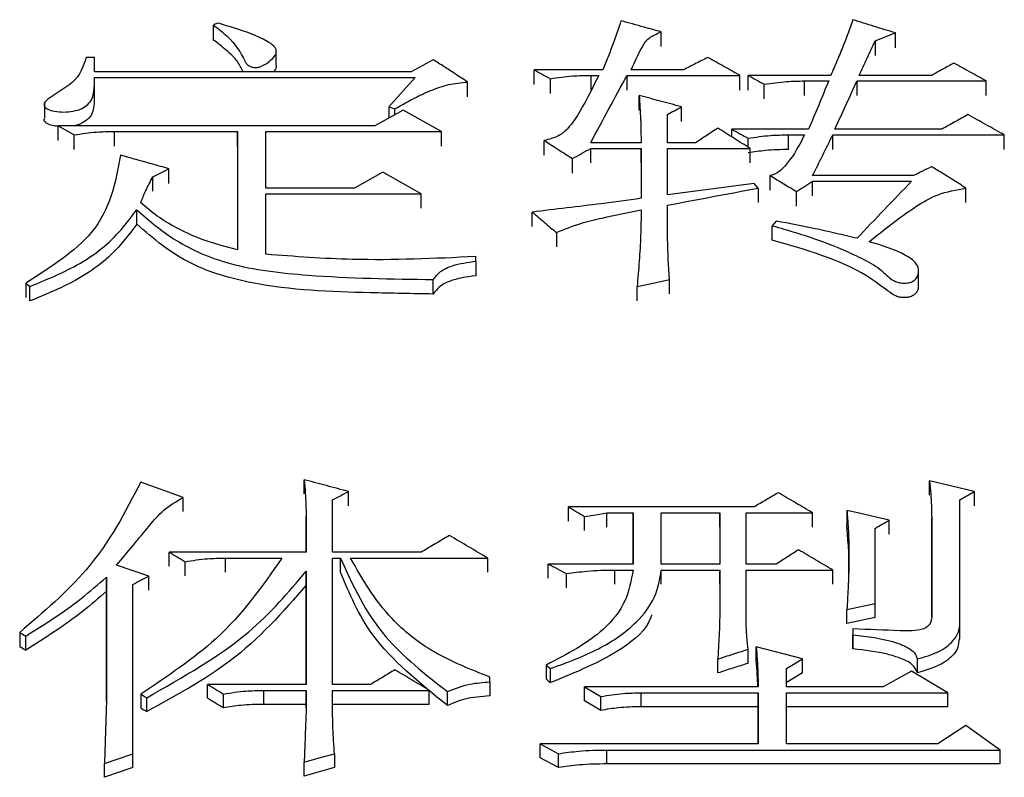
# Model space of a CAD drawing. Header units: millimetres. Extents: x 2251 to 4395, y 932 to 2449.
# Drawn here: x 2741.04 to 2746.32, y 2270.58 to 2274.65 of the extents above; entities that cross this region are included whole.
import ezdxf

# ---------------------------------------------------------------- set-up
doc = ezdxf.new("R2010")
doc.units = ezdxf.units.MM

msp = doc.modelspace()

# ---------------------------------------------------------------- linework, layer by layer
at = {"color": 7, "linetype": 'Continuous', "lineweight": 25}
for p, q in [((2744.4777, 2274.5031), (2744.4777, 2274.5819)), ((2745.7324, 2274.4971), (2745.7324, 2274.576)), ((2745.6242, 2274.5342), (2745.6242, 2274.4554)), ((2742.4133, 2274.4008), (2742.4133, 2274.4799)), ((2741.4379, 2274.4446), (2741.3946, 2274.4446)), ((2741.4379, 2274.3668), (2741.4379, 2274.4446)), ((2743.2552, 2274.4326), (2743.1362, 2274.3668)), ((2743.1362, 2274.3668), (2741.4379, 2274.3668)), ((2744.1639, 2274.3787), (2743.7961, 2274.3787)), ((2743.7961, 2274.3001), (2743.7961, 2274.3787)), ((2744.0989, 2274.3487), (2744.1422, 2274.3487)), ((2744.0989, 2274.3487), (2744.0989, 2274.2702)), ((2744.2937, 2274.3487), (2744.8994, 2274.3487)), ((2744.5966, 2274.3787), (2744.3153, 2274.3787)), ((2744.8994, 2274.2702), (2744.8994, 2274.3487)), ((2745.3862, 2274.3487), (2744.9427, 2274.3487)), ((2745.9271, 2274.3487), (2745.5377, 2274.3487)), ((2741.4379, 2274.3368), (2743.1579, 2274.3368)), ((2741.4391, 2274.2317), (2741.4391, 2274.3107)), ((2743.1579, 2274.3368), (2743.0172, 2274.1804)), ((2743.4391, 2274.2342), (2743.4391, 2274.3127)), ((2743.8826, 2274.2522), (2743.8826, 2274.3307)), ((2745.0292, 2274.2222), (2745.0292, 2274.3007)), ((2745.2456, 2274.3187), (2745.3754, 2274.3187)), ((2745.2456, 2274.2402), (2745.2456, 2274.3187)), ((2745.5268, 2274.3187), (2746.2192, 2274.3187)), ((2746.2192, 2274.2402), (2746.2192, 2274.3187)), ((2741.1702, 2274.1992), (2741.1702, 2274.1204)), ((2744.3586, 2274.1622), (2744.3586, 2274.2406)), ((2743.093, 2274.1623), (2742.9415, 2274.0778)), ((2743.0172, 2274.1804), (2743.0497, 2274.1684)), ((2743.0172, 2274.1804), (2743.0172, 2274.1201)), ((2743.0497, 2274.1382), (2743.0497, 2274.1684)), ((2743.2985, 2274.0476), (2743.093, 2274.1623)), ((2744.51, 2273.9871), (2744.51, 2274.1382)), ((2744.5857, 2274.102), (2744.5857, 2274.1804)), ((2741.2432, 2274.0779), (2741.3297, 2274.0295)), ((2742.9415, 2274.0778), (2741.2432, 2274.0779)), ((2741.2432, 2273.9996), (2741.2432, 2274.0779)), ((2741.5461, 2274.0476), (2742.2059, 2274.0476)), ((2741.5461, 2273.969), (2741.5461, 2274.0476)), ((2742.2059, 2274.0476), (2742.2059, 2273.4134)), ((2742.2059, 2273.9694), (2742.2059, 2274.0476)), ((2742.3574, 2274.0476), (2743.2985, 2274.0476)), ((2742.3574, 2273.744), (2742.3574, 2274.0476)), ((2743.2985, 2273.9694), (2743.2985, 2274.0476)), ((2745.2672, 2274.0597), (2744.8562, 2274.0597)), ((2744.8562, 2274.0181), (2744.8562, 2274.0597)), ((2745.9812, 2274.0597), (2745.4079, 2274.0597)), ((2741.3297, 2273.9513), (2741.3297, 2274.0295)), ((2743.8501, 2273.9211), (2743.8501, 2273.9992)), ((2744.3694, 2273.9871), (2744.099, 2273.9871)), ((2744.6615, 2273.9871), (2744.51, 2273.9871)), ((2744.9427, 2273.9636), (2744.9427, 2274.0113)), ((2745.159, 2274.0294), (2745.2456, 2274.0294)), ((2745.159, 2273.9512), (2745.159, 2274.0294)), ((2745.397, 2274.0294), (2746.3165, 2274.0294)), ((2745.397, 2273.9512), (2745.397, 2274.0294)), ((2746.3165, 2273.9512), (2746.3165, 2274.0294)), ((2744.099, 2273.9568), (2744.3694, 2273.9568)), ((2744.099, 2273.8787), (2744.099, 2273.9568)), ((2744.3694, 2273.9568), (2744.3694, 2273.6891)), ((2744.3694, 2273.8787), (2744.3694, 2273.9568)), ((2744.51, 2273.9568), (2744.9535, 2273.9568)), ((2744.51, 2273.7074), (2744.51, 2273.9568)), ((2744.9535, 2273.8787), (2744.9535, 2273.9568)), ((2744.0016, 2273.8241), (2744.0016, 2273.9022)), ((2741.8381, 2273.7695), (2741.8381, 2273.8475)), ((2742.9848, 2273.8293), (2742.8333, 2273.744)), ((2743.1903, 2273.7135), (2742.9848, 2273.8293)), ((2741.7516, 2273.727), (2741.7516, 2273.8049)), ((2744.9968, 2273.744), (2744.9752, 2273.7684)), ((2745.0616, 2273.7327), (2745.0616, 2273.811)), ((2745.8297, 2273.811), (2745.2889, 2273.811)), ((2745.2889, 2273.7805), (2745.8189, 2273.7805)), ((2742.8333, 2273.744), (2742.3574, 2273.744)), ((2744.9968, 2273.744), (2744.9968, 2273.6661)), ((2745.2023, 2273.6478), (2745.2023, 2273.7257)), ((2746.111, 2273.6661), (2746.111, 2273.7439)), ((2742.3574, 2273.7135), (2743.1903, 2273.7135)), ((2742.3574, 2273.3888), (2742.3574, 2273.7135)), ((2743.1903, 2273.6357), (2743.1903, 2273.7135)), ((2741.6651, 2273.5499), (2741.6651, 2273.628)), ((2743.7853, 2273.538), (2743.7853, 2273.6157)), ((2745.0942, 2273.5668), (2745.0725, 2273.5423)), ((2743.9149, 2273.5056), (2743.9149, 2273.4281)), ((2743.4824, 2273.3518), (2743.4824, 2273.3764)), ((2743.4824, 2273.3518), (2743.4824, 2273.2741)), ((2745.8566, 2273.2177), (2745.8566, 2273.2955)), ((2743.2552, 2273.1759), (2743.2552, 2273.2532)), ((2744.5208, 2273.1759), (2744.5208, 2273.2531)), ((2741.0701, 2273.2347), (2741.0701, 2273.1571)), ((2741.0701, 2273.2347), (2741.0918, 2273.2161)), ((2741.0918, 2273.1389), (2741.0918, 2273.2161)), ((2744.3478, 2273.1388), (2744.3478, 2273.2161)), ((2741.9138, 2272.0844), (2741.6868, 2272.1669)), ((2742.5629, 2272.1035), (2742.5629, 2272.1796)), ((2746.1543, 2272.1161), (2745.9163, 2272.1732)), ((2745.9163, 2272.0971), (2745.9163, 2272.1732)), ((2741.9138, 2272.0084), (2741.9138, 2272.0844)), ((2742.8009, 2272.0401), (2742.8009, 2272.1161)), ((2746.0785, 2272.0716), (2746.1543, 2272.1161)), ((2746.1543, 2272.1161), (2746.1543, 2272.0401)), ((2742.7144, 2271.7911), (2742.7144, 2272.0717)), ((2746.0786, 2271.4314), (2746.0785, 2272.0716)), ((2742.5737, 2271.9826), (2742.5737, 2271.7911)), ((2742.5737, 2271.9067), (2742.5737, 2271.9826)), ((2744.0665, 2271.9067), (2744.0665, 2271.9826)), ((2744.1855, 2272.0017), (2744.3261, 2272.0017)), ((2744.1855, 2271.9258), (2744.1855, 2272.0017)), ((2744.3261, 2272.0017), (2744.3261, 2271.7271)), ((2744.3261, 2271.9258), (2744.3261, 2272.0017)), ((2744.4776, 2272.0017), (2744.7913, 2272.0017)), ((2744.4776, 2271.7271), (2744.4776, 2272.0017)), ((2744.7913, 2272.0017), (2744.7913, 2271.7271)), ((2744.7913, 2271.9258), (2744.7913, 2272.0017)), ((2744.9319, 2272.0017), (2745.2889, 2272.0017)), ((2744.9319, 2271.7271), (2744.9319, 2272.0017)), ((2745.2889, 2271.9258), (2745.2889, 2272.0017)), ((2745.4728, 2272.0144), (2745.4728, 2271.9384)), ((2745.9271, 2271.9762), (2745.9271, 2271.4443)), ((2745.9271, 2271.9003), (2745.9271, 2271.9762)), ((2744.3261, 2271.7271), (2744.3261, 2271.9257)), ((2745.4785, 2271.8341), (2745.4728, 2271.9384)), ((2745.6999, 2271.8876), (2745.6999, 2271.9635)), ((2742.5737, 2271.7911), (2742.5737, 2271.9066)), ((2745.9271, 2271.4443), (2745.9271, 2271.9003)), ((2742.5737, 2271.7911), (2741.8382, 2271.7911)), ((2743.1903, 2271.7911), (2742.7144, 2271.7911)), ((2741.73, 2271.663), (2741.5569, 2271.7207)), ((2741.9247, 2271.6643), (2741.9247, 2271.7399)), ((2742.141, 2271.7592), (2742.4438, 2271.7591)), ((2742.141, 2271.6835), (2742.141, 2271.7592)), ((2742.7144, 2271.7591), (2742.7577, 2271.7591)), ((2742.7144, 2271.0818), (2742.7144, 2271.7591)), ((2742.7577, 2271.6835), (2742.7577, 2271.7591)), ((2742.8117, 2271.7591), (2743.5473, 2271.7591)), ((2743.5473, 2271.6835), (2743.5473, 2271.7591)), ((2744.3261, 2271.7271), (2743.8718, 2271.7271)), ((2743.8718, 2271.6515), (2743.8718, 2271.7271)), ((2744.7913, 2271.7271), (2744.4776, 2271.7271)), ((2745.0942, 2271.7271), (2744.9319, 2271.7271)), ((2741.5028, 2271.6566), (2741.5028, 2270.9908)), ((2741.5028, 2271.5811), (2741.5028, 2271.6566)), ((2741.73, 2271.5875), (2741.73, 2271.663)), ((2742.5737, 2271.6132), (2742.5737, 2271.6888)), ((2742.5737, 2271.6887), (2742.5737, 2271.0819)), ((2743.9692, 2271.6003), (2743.9692, 2271.6758)), ((2744.2288, 2271.6951), (2744.3261, 2271.6951)), ((2744.2288, 2271.6195), (2744.2288, 2271.6951)), ((2744.4776, 2271.6951), (2744.7913, 2271.6951)), ((2744.4776, 2271.6195), (2744.4776, 2271.6951)), ((2744.7913, 2271.6951), (2744.7913, 2271.483)), ((2744.7913, 2271.6195), (2744.7913, 2271.6951)), ((2744.9319, 2271.6951), (2745.3971, 2271.6951)), ((2744.9319, 2271.483), (2744.9319, 2271.6951)), ((2745.3971, 2271.6195), (2745.3971, 2271.6951)), ((2741.6435, 2270.7099), (2741.6435, 2271.6181)), ((2742.5737, 2271.0819), (2742.5737, 2271.6131)), ((2741.5028, 2270.9907), (2741.5028, 2271.5811)), ((2745.4728, 2271.483), (2745.6242, 2271.5152)), ((2745.6242, 2271.4398), (2745.6242, 2271.5152)), ((2745.4728, 2271.4077), (2745.4728, 2271.483)), ((2745.6242, 2271.4398), (2745.4728, 2271.4077)), ((2746.078, 2271.325), (2746.078, 2271.4002)), ((2741.0376, 2271.3605), (2741.0701, 2271.3411)), ((2741.0376, 2271.3605), (2741.0376, 2271.2854)), ((2741.0701, 2271.266), (2741.0701, 2271.3411)), ((2745.5052, 2271.3798), (2745.5052, 2271.3475)), ((2745.5052, 2271.3798), (2745.5052, 2271.3046)), ((2745.5052, 2271.2724), (2745.5052, 2271.3475)), ((2741.0377, 2271.2853), (2741.0701, 2271.266)), ((2744.9427, 2271.1949), (2744.9427, 2271.2699)), ((2745.2348, 2271.2181), (2744.986, 2271.2829)), ((2744.986, 2271.2078), (2744.986, 2271.2829)), ((2743.861, 2271.1857), (2743.8826, 2271.1663)), ((2743.861, 2271.1857), (2743.861, 2271.1108)), ((2744.7805, 2271.1431), (2744.7805, 2271.2181)), ((2745.1483, 2271.1662), (2745.2348, 2271.2181)), ((2745.2348, 2271.1431), (2745.2348, 2271.2181)), ((2745.8514, 2271.1431), (2745.8514, 2271.2181)), ((2745.1483, 2271.0688), (2745.1483, 2271.1662)), ((2745.2348, 2271.1431), (2745.1483, 2271.0913)), ((2745.8189, 2271.1533), (2745.6675, 2271.0688)), ((2746.0137, 2271.0363), (2745.8189, 2271.1533)), ((2742.5737, 2271.0819), (2742.0437, 2271.0819)), ((2742.0437, 2271.0071), (2742.0437, 2271.0819)), ((2742.9199, 2271.0818), (2742.7144, 2271.0818)), ((2743.5581, 2271.0948), (2743.5581, 2271.1208)), ((2743.5581, 2271.0948), (2743.5581, 2271.02)), ((2741.6866, 2271.0299), (2741.6866, 2270.9552)), ((2742.1302, 2270.9551), (2742.1302, 2271.0298)), ((2742.3466, 2271.0493), (2742.5737, 2271.0493)), ((2742.3466, 2270.9746), (2742.3466, 2271.0493)), ((2742.5737, 2271.0493), (2742.5737, 2270.9582)), ((2742.5737, 2270.9746), (2742.5737, 2271.0493)), ((2742.7144, 2271.0493), (2743.2336, 2271.0493)), ((2742.7144, 2270.9777), (2742.7144, 2271.0493)), ((2743.2336, 2270.9746), (2743.2336, 2271.0493)), ((2743.3309, 2270.9681), (2743.3309, 2271.0428)), ((2744.0665, 2271.0688), (2744.1531, 2271.0168)), ((2744.9968, 2271.0688), (2744.0665, 2271.0688)), ((2744.3694, 2271.0363), (2744.9968, 2271.0363)), ((2744.3694, 2270.9616), (2744.3694, 2271.0363)), ((2744.9968, 2271.0363), (2744.9968, 2270.7622)), ((2744.9968, 2270.9616), (2744.9968, 2271.0363)), ((2745.6675, 2271.0688), (2745.1483, 2271.0688)), ((2745.1483, 2271.0363), (2746.0137, 2271.0363)), ((2745.1483, 2270.7622), (2745.1483, 2271.0363)), ((2746.0137, 2270.9616), (2746.0137, 2271.0363)), ((2741.7191, 2270.9357), (2741.7191, 2271.0104)), ((2742.5737, 2270.9746), (2742.3466, 2270.9746)), ((2742.5737, 2270.9582), (2742.5737, 2270.9746)), ((2743.2336, 2270.9746), (2742.7144, 2270.9746)), ((2744.1531, 2270.9421), (2744.0665, 2270.9941)), ((2744.1531, 2270.9421), (2744.1531, 2271.0168)), ((2744.9968, 2270.9616), (2744.3694, 2270.9616)), ((2744.9968, 2270.7622), (2744.9968, 2270.9616)), ((2746.0137, 2270.9616), (2745.1483, 2270.9616)), ((2746.111, 2270.8603), (2745.9596, 2270.7622)), ((2746.2949, 2270.7295), (2746.111, 2270.8603)), ((2743.8286, 2270.7622), (2743.9259, 2270.7099)), ((2744.9968, 2270.7622), (2743.8286, 2270.7622)), ((2745.9596, 2270.7622), (2745.1483, 2270.7622)), ((2741.492, 2270.6574), (2741.6435, 2270.7099)), ((2741.6435, 2270.6356), (2741.6435, 2270.7099)), ((2742.7252, 2270.7099), (2742.7252, 2270.6356)), ((2743.9259, 2270.6355), (2743.9259, 2270.7099)), ((2744.1855, 2270.6552), (2744.1855, 2270.7295)), ((2744.1855, 2270.7295), (2746.2949, 2270.7295)), ((2746.2949, 2270.6551), (2746.2949, 2270.7295)), ((2741.492, 2270.5832), (2741.492, 2270.6574)), ((2742.5629, 2270.5897), (2742.5629, 2270.664)), ((2743.9259, 2270.6355), (2743.8286, 2270.6879)), ((2746.2949, 2270.6551), (2744.1855, 2270.6552)), ((2741.6435, 2270.6356), (2741.492, 2270.5832))]:
    msp.add_line(p, q, dxfattribs=at)
at = {"color": 7, "linetype": 'Continuous', "lineweight": 25, "flags": 128}
for points in [[(2742.0978, 2274.6296), (2742.0913, 2274.626), (2742.0848, 2274.6225), (2742.0762, 2274.6177)], [(2742.0762, 2274.5384), (2742.0762, 2274.5662), (2742.0762, 2274.592), (2742.0762, 2274.6177)], [(2744.2937, 2274.2702), (2744.2937, 2274.2897), (2744.2937, 2274.3097), (2744.2937, 2274.3487)], [(2744.9427, 2274.2702), (2744.9427, 2274.2897), (2744.9427, 2274.3096), (2744.9427, 2274.3487)], [(2745.5268, 2274.2402), (2745.5268, 2274.2597), (2745.5268, 2274.2796), (2745.5268, 2274.3187)], [(2744.9752, 2273.7684), (2744.7426, 2273.7379), (2744.51, 2273.7074)], [(2745.2889, 2273.7026), (2745.2889, 2273.722), (2745.2889, 2273.7418), (2745.2889, 2273.7805)], [(2745.0725, 2273.4646), (2745.0725, 2273.4838), (2745.0725, 2273.5033), (2745.0725, 2273.5228), (2745.0725, 2273.5423)], [(2744.3478, 2273.2161), (2744.4343, 2273.2346), (2744.5208, 2273.2531)], [(2744.9752, 2272.0335), (2744.4776, 2272.0335), (2743.98, 2272.0335)], [(2743.98, 2271.9576), (2743.98, 2271.9765), (2743.98, 2271.9955), (2743.98, 2272.0335)], [(2744.0665, 2271.9826), (2744.126, 2271.9921), (2744.1855, 2272.0017)], [(2745.6999, 2271.9635), (2745.6054, 2271.9847), (2745.5391, 2271.9995), (2745.4728, 2272.0144)], [(2741.8382, 2271.7155), (2741.8382, 2271.7344), (2741.8382, 2271.7533), (2741.8382, 2271.7911)], [(2743.8826, 2271.0914), (2743.8826, 2271.1191), (2743.8826, 2271.1427), (2743.8826, 2271.1663)], [(2743.861, 2271.1108), (2743.8718, 2271.1011), (2743.8826, 2271.0914)], [(2741.6867, 2271.0299), (2741.6949, 2271.0249), (2741.707, 2271.0176), (2741.7191, 2271.0104)], [(2744.0665, 2270.9941), (2744.0665, 2271.0128), (2744.0665, 2271.0314), (2744.0665, 2271.0688)], [(2741.6867, 2270.9552), (2741.6949, 2270.9502), (2741.7031, 2270.9453), (2741.7191, 2270.9357)], [(2743.8286, 2270.6879), (2743.8286, 2270.7065), (2743.8286, 2270.7251), (2743.8286, 2270.7622)], [(2742.5629, 2270.664), (2742.6441, 2270.6869), (2742.7252, 2270.7099)], [(2742.7252, 2270.6356), (2742.6441, 2270.6126), (2742.5629, 2270.5897)]]:
    msp.add_lwpolyline(points, dxfattribs=at)
at = {"color": 7, "linetype": 'Continuous', "lineweight": 25}
for points, knots in [([(2742.0762, 2274.6177), (2742.1021, 2274.5985), (2742.1791, 2274.5414), (2742.2259, 2274.4663), (2742.2541, 2274.4088), (2742.2696, 2274.3978), (2742.2857, 2274.3917), (2742.3003, 2274.3896), (2742.3157, 2274.391), (2742.3441, 2274.4011), (2742.3755, 2274.4223), (2742.4047, 2274.4486), (2742.4144, 2274.4721), (2742.4124, 2274.4908), (2742.3966, 2274.5113), (2742.3273, 2274.5558), (2742.2194, 2274.5929), (2742.1264, 2274.621), (2742.0978, 2274.6296)], [0, 0, 0, 0, 0.115812, 0.344661, 0.368828, 0.393191, 0.409898, 0.422378, 0.434924, 0.453159, 0.514674, 0.56658, 0.599651, 0.625811, 0.651928, 0.703899, 0.908913, 1, 1, 1, 1]), ([(2744.2612, 2274.6415), (2744.2478, 2274.6006), (2744.2266, 2274.5363), (2744.1924, 2274.4489), (2744.1734, 2274.4021), (2744.1639, 2274.3787)], [0, 0, 0, 0, 0.465077, 0.732515, 1, 1, 1, 1]), ([(2744.4776, 2274.5819), (2744.4469, 2274.5904), (2744.3955, 2274.6045), (2744.3234, 2274.6244), (2744.2819, 2274.6358), (2744.2612, 2274.6415)], [0, 0, 0, 0, 0.425233, 0.712616, 1, 1, 1, 1]), ([(2745.5052, 2274.6474), (2745.4889, 2274.6023), (2745.4627, 2274.5299), (2745.4213, 2274.4304), (2745.3979, 2274.376), (2745.3862, 2274.3487)], [0, 0, 0, 0, 0.452168, 0.726066, 1, 1, 1, 1]), ([(2745.7324, 2274.576), (2745.6945, 2274.5879), (2745.6188, 2274.6117), (2745.5431, 2274.6355), (2745.5052, 2274.6474)], [0, 0, 0, 0, 0.499999, 1, 1, 1, 1]), ([(2744.3153, 2274.3787), (2744.3341, 2274.4198), (2744.3602, 2274.4771), (2744.4052, 2274.5522), (2744.4533, 2274.5719), (2744.4776, 2274.5819)], [0, 0, 0, 0, 0.554938, 0.774738, 1, 1, 1, 1]), ([(2745.6242, 2274.5342), (2745.6422, 2274.5412), (2745.6783, 2274.5551), (2745.7143, 2274.569), (2745.7324, 2274.576)], [0, 0, 0, 0, 0.499998, 1, 1, 1, 1]), ([(2742.2352, 2274.3668), (2742.2264, 2274.3859), (2742.2072, 2274.4274), (2742.1475, 2274.4837), (2742.1001, 2274.52), (2742.0762, 2274.5384)], [0, 0, 0, 0, 0.29834, 0.645894, 1, 1, 1, 1]), ([(2745.5377, 2274.3487), (2745.5521, 2274.3797), (2745.5809, 2274.4416), (2745.6098, 2274.5034), (2745.6242, 2274.5342)], [0, 0, 0, 0, 0.499999, 1, 1, 1, 1]), ([(2741.3946, 2274.4446), (2741.3782, 2274.3968), (2741.3484, 2274.3102), (2741.2238, 2274.2499), (2741.1724, 2274.2074), (2741.1654, 2274.1884), (2741.1751, 2274.1749), (2741.1934, 2274.1642), (2741.2265, 2274.1543), (2741.2743, 2274.1505), (2741.3251, 2274.1557), (2741.3719, 2274.1687), (2741.4219, 2274.2032), (2741.4394, 2274.264), (2741.4384, 2274.3125), (2741.4379, 2274.3368)], [0, 0, 0, 0, 0.230315, 0.416653, 0.453363, 0.487574, 0.504133, 0.522235, 0.561764, 0.612067, 0.663426, 0.714082, 0.762172, 0.881162, 1, 1, 1, 1]), ([(2743.4391, 2274.3127), (2743.4161, 2274.3278), (2743.3739, 2274.3553), (2743.3126, 2274.3953), (2743.2743, 2274.4202), (2743.2552, 2274.4326)], [0, 0, 0, 0, 0.375947, 0.687973, 1, 1, 1, 1]), ([(2744.7264, 2274.4446), (2744.7047, 2274.4336), (2744.6615, 2274.4117), (2744.6182, 2274.3897), (2744.5966, 2274.3787)], [0, 0, 0, 0, 0.4999982, 1, 1, 1, 1]), ([(2744.8994, 2274.3487), (2744.8706, 2274.3647), (2744.8129, 2274.3967), (2744.7552, 2274.4286), (2744.7264, 2274.4446)], [0, 0, 0, 0, 0.5, 1, 1, 1, 1]), ([(2746.0461, 2274.4146), (2746.0262, 2274.4037), (2745.9866, 2274.3817), (2745.9469, 2274.3597), (2745.9271, 2274.3487)], [0, 0, 0, 0, 0.4999981, 1, 1, 1, 1]), ([(2746.2192, 2274.3187), (2746.1903, 2274.3347), (2746.1326, 2274.3667), (2746.0749, 2274.3987), (2746.0461, 2274.4146)], [0, 0, 0, 0, 0.5, 1, 1, 1, 1]), ([(2742.4124, 2274.4003), (2742.4124, 2274.3955), (2742.4124, 2274.3837), (2742.4036, 2274.3731), (2742.3983, 2274.3668)], [0, 0, 0, 0, 0.4024665, 1, 1, 1, 1]), ([(2743.7961, 2274.3787), (2743.8105, 2274.3707), (2743.8393, 2274.3548), (2743.8682, 2274.3388), (2743.8826, 2274.3307)], [0, 0, 0, 0, 0.5, 1, 1, 1, 1]), ([(2744.1422, 2274.3487), (2744.1103, 2274.285), (2744.0616, 2274.188), (2743.9935, 2274.0774), (2743.9277, 2274.0191), (2743.8763, 2274.0059), (2743.8502, 2273.9992)], [0, 0, 0, 0, 0.493627, 0.751972, 0.874128, 1, 1, 1, 1]), ([(2743.8826, 2274.3307), (2743.9224, 2274.3367), (2743.9935, 2274.3474), (2744.0667, 2274.3483), (2744.0989, 2274.3487)], [0, 0, 0, 0, 0.558835, 1, 1, 1, 1]), ([(2744.099, 2273.9871), (2744.1314, 2274.0476), (2744.1963, 2274.1686), (2744.2612, 2274.2887), (2744.2937, 2274.3487)], [0, 0, 0, 0, 0.5, 1, 1, 1, 1]), ([(2744.9427, 2274.3487), (2744.9571, 2274.3407), (2744.986, 2274.3247), (2745.0148, 2274.3087), (2745.0292, 2274.3007)], [0, 0, 0, 0, 0.5, 1, 1, 1, 1]), ([(2743.0497, 2274.1684), (2743.0872, 2274.1904), (2743.1493, 2274.2268), (2743.246, 2274.2702), (2743.3356, 2274.3031), (2743.4044, 2274.3095), (2743.4391, 2274.3127)], [0, 0, 0, 0, 0.334836, 0.553745, 0.775373, 1, 1, 1, 1]), ([(2745.0292, 2274.3007), (2745.069, 2274.3067), (2745.1401, 2274.3174), (2745.2133, 2274.3183), (2745.2456, 2274.3187)], [0, 0, 0, 0, 0.558835, 1, 1, 1, 1]), ([(2745.3754, 2274.3187), (2745.3574, 2274.2757), (2745.3213, 2274.1895), (2745.2853, 2274.103), (2745.2672, 2274.0597)], [0, 0, 0, 0, 0.4999999, 1, 1, 1, 1]), ([(2745.4079, 2274.0597), (2745.4277, 2274.103), (2745.4674, 2274.1895), (2745.507, 2274.2757), (2745.5268, 2274.3187)], [0, 0, 0, 0, 0.5000001, 1, 1, 1, 1]), ([(2741.437, 2274.2312), (2741.4372, 2274.2158), (2741.4375, 2274.1761), (2741.4219, 2274.1239), (2741.3718, 2274.0904), (2741.34, 2274.0797), (2741.3216, 2274.078), (2741.32, 2274.0779)], [0, 0, 0, 0, 0.25392, 0.65271, 0.81396, 0.983894, 1, 1, 1, 1]), ([(2744.3586, 2274.2406), (2744.3602, 2274.2192), (2744.3633, 2274.1762), (2744.3678, 2274.0918), (2744.3687, 2274.0286), (2744.3694, 2273.9871)], [0, 0, 0, 0, 0.254777, 0.50956, 1, 1, 1, 1]), ([(2744.5857, 2274.1804), (2744.5479, 2274.1904), (2744.4722, 2274.2105), (2744.3964, 2274.2306), (2744.3586, 2274.2406)], [0, 0, 0, 0, 0.499999, 1, 1, 1, 1]), ([(2744.51, 2274.1382), (2744.5226, 2274.1452), (2744.5479, 2274.1593), (2744.5731, 2274.1734), (2744.5857, 2274.1804)], [0, 0, 0, 0, 0.5000006, 1, 1, 1, 1]), ([(2746.1218, 2274.1382), (2746.0984, 2274.1251), (2746.0515, 2274.0989), (2746.0046, 2274.0728), (2745.9812, 2274.0597)], [0, 0, 0, 0, 0.499999, 1, 1, 1, 1]), ([(2746.3165, 2274.0294), (2746.2841, 2274.0476), (2746.2192, 2274.0839), (2746.1543, 2274.1201), (2746.1218, 2274.1382)], [0, 0, 0, 0, 0.5, 1, 1, 1, 1]), ([(2741.2432, 2274.0759), (2741.2366, 2274.0763), (2741.2169, 2274.0774), (2741.1932, 2274.0856), (2741.1754, 2274.0961), (2741.1669, 2274.1063), (2741.1701, 2274.1132), (2741.1716, 2274.1167)], [0, 0, 0, 0, 0.176499, 0.533205, 0.696493, 0.845795, 1, 1, 1, 1]), ([(2741.3297, 2274.0295), (2741.3695, 2274.0355), (2741.4406, 2274.0463), (2741.5138, 2274.0472), (2741.5461, 2274.0476)], [0, 0, 0, 0, 0.558835, 1, 1, 1, 1]), ([(2744.7805, 2274.0657), (2744.7606, 2274.0526), (2744.721, 2274.0264), (2744.6813, 2274.0002), (2744.6615, 2273.9871)], [0, 0, 0, 0, 0.499998, 1, 1, 1, 1]), ([(2744.9535, 2273.9568), (2744.9247, 2273.9749), (2744.867, 2274.0113), (2744.8093, 2274.0476), (2744.7805, 2274.0657)], [0, 0, 0, 0, 0.5, 1, 1, 1, 1]), ([(2744.8562, 2274.0597), (2744.8706, 2274.0516), (2744.8994, 2274.0355), (2744.9283, 2274.0193), (2744.9427, 2274.0113)], [0, 0, 0, 0, 0.5, 1, 1, 1, 1]), ([(2743.8501, 2273.9992), (2743.8754, 2273.983), (2743.9259, 2273.9507), (2743.9764, 2273.9184), (2744.0016, 2273.9022)], [0, 0, 0, 0, 0.5, 1, 1, 1, 1]), ([(2744.9427, 2274.0113), (2744.9825, 2274.0173), (2745.0536, 2274.0281), (2745.1268, 2274.029), (2745.159, 2274.0294)], [0, 0, 0, 0, 0.558835, 1, 1, 1, 1]), ([(2745.2456, 2274.0294), (2745.2228, 2273.985), (2745.1898, 2273.9209), (2745.1341, 2273.8539), (2745.0986, 2273.8226), (2745.0741, 2273.8149), (2745.0617, 2273.811)], [0, 0, 0, 0, 0.5541785, 0.8003972, 0.8992106, 1, 1, 1, 1]), ([(2745.2889, 2273.811), (2745.3069, 2273.8475), (2745.343, 2273.9204), (2745.379, 2273.9931), (2745.397, 2274.0294)], [0, 0, 0, 0, 0.5, 1, 1, 1, 1]), ([(2744.0016, 2273.9022), (2744.0178, 2273.9113), (2744.0503, 2273.9295), (2744.0827, 2273.9477), (2744.099, 2273.9568)], [0, 0, 0, 0, 0.500002, 1, 1, 1, 1]), ([(2745.159, 2273.9508), (2745.118, 2273.9501), (2745.0447, 2273.9488), (2744.9738, 2273.9376), (2744.9427, 2273.9327)], [0, 0, 0, 0, 0.561085, 1, 1, 1, 1]), ([(2741.5785, 2273.9204), (2741.5514, 2273.7746), (2741.5024, 2273.5103), (2741.2039, 2273.32), (2741.0701, 2273.2347)], [0, 0, 0, 0, 0.551895, 1, 1, 1, 1]), ([(2741.8381, 2273.8475), (2741.8075, 2273.8561), (2741.7489, 2273.8726), (2741.6623, 2273.8969), (2741.6064, 2273.9126), (2741.5785, 2273.9204)], [0, 0, 0, 0, 0.354383, 0.677192, 1, 1, 1, 1]), ([(2741.7516, 2273.8049), (2741.766, 2273.812), (2741.7949, 2273.8262), (2741.8237, 2273.8404), (2741.8381, 2273.8475)], [0, 0, 0, 0, 0.499998, 1, 1, 1, 1]), ([(2745.9271, 2273.8596), (2745.9109, 2273.8515), (2745.8784, 2273.8353), (2745.846, 2273.8191), (2745.8297, 2273.811)], [0, 0, 0, 0, 0.5, 1, 1, 1, 1]), ([(2746.111, 2273.7439), (2746.0873, 2273.7588), (2746.0449, 2273.7856), (2745.9836, 2273.8242), (2745.9459, 2273.8478), (2745.9271, 2273.8596)], [0, 0, 0, 0, 0.386049, 0.693024, 1, 1, 1, 1]), ([(2741.6867, 2273.6647), (2741.6948, 2273.6857), (2741.7079, 2273.7199), (2741.7313, 2273.7663), (2741.7448, 2273.7921), (2741.7516, 2273.8049)], [0, 0, 0, 0, 0.443144, 0.721519, 1, 1, 1, 1]), ([(2745.0617, 2273.811), (2745.0737, 2273.8037), (2745.0978, 2273.7891), (2745.1447, 2273.7606), (2745.1796, 2273.7395), (2745.2023, 2273.7257)], [0, 0, 0, 0, 0.257094, 0.5141879, 1, 1, 1, 1]), ([(2745.2023, 2273.7257), (2745.2168, 2273.7348), (2745.2456, 2273.7531), (2745.2744, 2273.7714), (2745.2889, 2273.7805)], [0, 0, 0, 0, 0.500001, 1, 1, 1, 1]), ([(2745.8189, 2273.7805), (2745.7702, 2273.7297), (2745.6729, 2273.6281), (2745.5755, 2273.5259), (2745.5269, 2273.4748)], [0, 0, 0, 0, 0.5, 1, 1, 1, 1]), ([(2744.51, 2273.6524), (2744.5912, 2273.6677), (2744.7534, 2273.6982), (2744.9157, 2273.7287), (2744.9968, 2273.744)], [0, 0, 0, 0, 0.5, 1, 1, 1, 1]), ([(2745.5918, 2273.4564), (2745.6718, 2273.5206), (2745.7838, 2273.6104), (2745.9561, 2273.7157), (2746.059, 2273.7344), (2746.111, 2273.7439)], [0, 0, 0, 0, 0.5534418, 0.7739919, 1, 1, 1, 1]), ([(2742.2059, 2273.4134), (2742.1344, 2273.432), (2742.0173, 2273.4624), (2741.8774, 2273.5289), (2741.7722, 2273.5921), (2741.7151, 2273.6406), (2741.6867, 2273.6647)], [0, 0, 0, 0, 0.34637, 0.567178, 0.784978, 1, 1, 1, 1]), ([(2744.3694, 2273.6891), (2744.2983, 2273.6793), (2744.1658, 2273.6612), (2743.9709, 2273.6372), (2743.8471, 2273.6229), (2743.7853, 2273.6157)], [0, 0, 0, 0, 0.366425, 0.683185, 1, 1, 1, 1]), ([(2741.0918, 2273.2161), (2741.1781, 2273.2517), (2741.3192, 2273.31), (2741.4807, 2273.4165), (2741.5849, 2273.5192), (2741.6385, 2273.5919), (2741.6651, 2273.628)], [0, 0, 0, 0, 0.347372, 0.56793, 0.785018, 1, 1, 1, 1]), ([(2741.6651, 2273.628), (2741.7312, 2273.5702), (2741.864, 2273.454), (2742.1792, 2273.3171), (2742.6632, 2273.2627), (2743.0314, 2273.2568), (2743.2552, 2273.2532)], [0, 0, 0, 0, 0.1896226, 0.3813011, 0.6238123, 1, 1, 1, 1]), ([(2743.7853, 2273.6157), (2743.8069, 2273.5974), (2743.8501, 2273.5607), (2743.8933, 2273.524), (2743.9149, 2273.5056)], [0, 0, 0, 0, 0.5, 1, 1, 1, 1]), ([(2743.9149, 2273.5056), (2743.9577, 2273.5233), (2744.0348, 2273.5552), (2744.1914, 2273.5903), (2744.2998, 2273.6132), (2744.3694, 2273.628)], [0, 0, 0, 0, 0.308167, 0.555958, 1, 1, 1, 1]), ([(2744.3694, 2273.628), (2744.3689, 2273.5818), (2744.368, 2273.4904), (2744.3596, 2273.3531), (2744.3517, 2273.2617), (2744.3478, 2273.2161)], [0, 0, 0, 0, 0.337206, 0.668546, 1, 1, 1, 1]), ([(2744.5208, 2273.2531), (2744.5169, 2273.3261), (2744.5128, 2273.401), (2744.5113, 2273.4775), (2744.5112, 2273.4831), (2744.5111, 2273.4888), (2744.511, 2273.4944), (2744.5109, 2273.5001), (2744.5108, 2273.5057), (2744.5107, 2273.5114), (2744.5107, 2273.517), (2744.5106, 2273.5246), (2744.5105, 2273.5321), (2744.5104, 2273.5396), (2744.5104, 2273.5453), (2744.5104, 2273.5509), (2744.5103, 2273.5566), (2744.5103, 2273.5622), (2744.5102, 2273.5679), (2744.5102, 2273.5735), (2744.5102, 2273.581), (2744.5102, 2273.5885), (2744.5101, 2273.5961), (2744.5101, 2273.6017), (2744.5101, 2273.6073), (2744.5101, 2273.613), (2744.5101, 2273.6186), (2744.5101, 2273.6242), (2744.5101, 2273.6299), (2744.51, 2273.6355), (2744.51, 2273.643), (2744.51, 2273.6487), (2744.51, 2273.6524)], [0, 0, 0, 0, 0.54643, 0.560604, 0.574777, 0.588951, 0.603124, 0.617298, 0.631471, 0.645645, 0.659818, 0.673992, 0.702339, 0.716512, 0.730686, 0.744859, 0.759033, 0.773206, 0.78738, 0.801553, 0.815726, 0.844073, 0.858247, 0.87242, 0.886594, 0.900767, 0.914941, 0.929114, 0.943288, 0.957461, 0.971635, 1, 1, 1, 1]), ([(2745.5269, 2273.4748), (2745.4896, 2273.4835), (2745.4151, 2273.501), (2745.2717, 2273.5332), (2745.1639, 2273.5536), (2745.0942, 2273.5668)], [0, 0, 0, 0, 0.260983, 0.521979, 1, 1, 1, 1]), ([(2741.6651, 2273.5499), (2741.6229, 2273.4941), (2741.5531, 2273.4016), (2741.4106, 2273.2876), (2741.2592, 2273.2069), (2741.1478, 2273.1614), (2741.0918, 2273.1386)], [0, 0, 0, 0, 0.332711, 0.551426, 0.774321, 1, 1, 1, 1]), ([(2743.2552, 2273.1755), (2743.143, 2273.1776), (2742.8182, 2273.1837), (2742.367, 2273.1996), (2741.9154, 2273.3336), (2741.7541, 2273.473), (2741.6651, 2273.5499)], [0, 0, 0, 0, 0.188584, 0.546058, 0.749485, 1, 1, 1, 1]), ([(2745.0725, 2273.5423), (2745.1564, 2273.5181), (2745.3144, 2273.4726), (2745.4951, 2273.395), (2745.6135, 2273.337), (2745.6681, 2273.2944), (2745.698, 2273.2646), (2745.7269, 2273.2446), (2745.7565, 2273.2351), (2745.7836, 2273.2333), (2745.8097, 2273.2371), (2745.8309, 2273.2461), (2745.8471, 2273.2612), (2745.8577, 2273.2853), (2745.8574, 2273.3177), (2745.8349, 2273.3545), (2745.7508, 2273.4083), (2745.6609, 2273.4355), (2745.5918, 2273.4564)], [0, 0, 0, 0, 0.197358, 0.371625, 0.468384, 0.517135, 0.556849, 0.588366, 0.607485, 0.626642, 0.645535, 0.663735, 0.679959, 0.706516, 0.74747, 0.788159, 0.837188, 1, 1, 1, 1]), ([(2745.8549, 2273.2174), (2745.8546, 2273.2097), (2745.854, 2273.1961), (2745.8427, 2273.1787), (2745.827, 2273.1664), (2745.8065, 2273.159), (2745.7828, 2273.1559), (2745.7574, 2273.1574), (2745.7286, 2273.1661), (2745.6705, 2273.2072), (2745.4987, 2273.3425), (2745.2559, 2273.4119), (2745.0725, 2273.4643)], [0, 0, 0, 0, 0.036286, 0.063911, 0.086825, 0.10978, 0.132692, 0.158074, 0.184397, 0.225607, 0.415046, 1, 1, 1, 1]), ([(2743.4824, 2273.3764), (2743.2619, 2273.3662), (2742.8859, 2273.3487), (2742.512, 2273.3771), (2742.3574, 2273.3888)], [0, 0, 0, 0, 0.586461, 1, 1, 1, 1]), ([(2743.2552, 2273.2532), (2743.2664, 2273.2682), (2743.2891, 2273.2988), (2743.3701, 2273.3361), (2743.4395, 2273.3458), (2743.4824, 2273.3518)], [0, 0, 0, 0, 0.268929, 0.548046, 1, 1, 1, 1]), ([(2743.4824, 2273.2741), (2743.4334, 2273.267), (2743.3602, 2273.2565), (2743.2839, 2273.2159), (2743.2645, 2273.1887), (2743.2552, 2273.1755)], [0, 0, 0, 0, 0.513331, 0.76592, 1, 1, 1, 1]), ([(2741.6868, 2272.1669), (2741.6033, 2272.0055), (2741.453, 2271.7151), (2741.1654, 2271.4696), (2741.0376, 2271.3605)], [0, 0, 0, 0, 0.555605, 1, 1, 1, 1]), ([(2742.5629, 2272.1796), (2742.565, 2272.1558), (2742.5689, 2272.1112), (2742.5721, 2272.0456), (2742.5732, 2272.0036), (2742.5737, 2271.9826)], [0, 0, 0, 0, 0.362394, 0.681159, 1, 1, 1, 1]), ([(2742.8009, 2272.1161), (2742.7612, 2272.1267), (2742.6819, 2272.1479), (2742.6026, 2272.169), (2742.5629, 2272.1796)], [0, 0, 0, 0, 0.5, 1, 1, 1, 1]), ([(2745.9163, 2272.1732), (2745.9184, 2272.1503), (2745.9224, 2272.1061), (2745.9256, 2272.0405), (2745.9266, 2271.9976), (2745.9271, 2271.9762)], [0, 0, 0, 0, 0.349385, 0.674644, 1, 1, 1, 1]), ([(2741.5569, 2271.7207), (2741.6161, 2271.7916), (2741.6987, 2271.8904), (2741.804, 2272.0192), (2741.8771, 2272.0626), (2741.9138, 2272.0844)], [0, 0, 0, 0, 0.557651, 0.777477, 1, 1, 1, 1]), ([(2742.7144, 2272.0717), (2742.7288, 2272.0791), (2742.7576, 2272.0939), (2742.7865, 2272.1087), (2742.8009, 2272.1161)], [0, 0, 0, 0, 0.499999, 1, 1, 1, 1]), ([(2745.105, 2272.1098), (2745.0834, 2272.0971), (2745.0401, 2272.0717), (2744.9968, 2272.0462), (2744.9752, 2272.0335)], [0, 0, 0, 0, 0.499998, 1, 1, 1, 1]), ([(2745.2889, 2272.0017), (2745.2582, 2272.0197), (2745.1969, 2272.0558), (2745.1356, 2272.0918), (2745.105, 2272.1098)], [0, 0, 0, 0, 0.5, 1, 1, 1, 1]), ([(2743.98, 2272.0335), (2743.9944, 2272.025), (2744.0233, 2272.0081), (2744.0521, 2271.9911), (2744.0665, 2271.9826)], [0, 0, 0, 0, 0.4999987, 1, 1, 1, 1]), ([(2745.4728, 2272.0144), (2745.4729, 2272.0124), (2745.4733, 2272.0083), (2745.4737, 2272.0022), (2745.4742, 2271.996), (2745.4747, 2271.9899), (2745.4751, 2271.9838), (2745.4756, 2271.9776), (2745.4761, 2271.9715), (2745.4764, 2271.9664), (2745.4768, 2271.9613), (2745.4772, 2271.9562), (2745.4778, 2271.948), (2745.4783, 2271.9398), (2745.479, 2271.9296), (2745.4796, 2271.9193), (2745.4803, 2271.9071), (2745.4816, 2271.8825), (2745.4838, 2271.8292), (2745.4841, 2271.7634), (2745.483, 2271.7058), (2745.4821, 2271.6769), (2745.4814, 2271.6563), (2745.4809, 2271.6398), (2745.48, 2271.6192), (2745.4792, 2271.6027), (2745.4783, 2271.5862), (2745.4777, 2271.5738), (2745.477, 2271.5615), (2745.4764, 2271.5491), (2745.4759, 2271.5387), (2745.4754, 2271.5305), (2745.4751, 2271.5243), (2745.4748, 2271.5181), (2745.4745, 2271.5119), (2745.4741, 2271.5057), (2745.4738, 2271.4995), (2745.4735, 2271.4943), (2745.4731, 2271.4888), (2745.4729, 2271.4854), (2745.4728, 2271.483)], [0, 0, 0, 0, 0.011607, 0.023213, 0.034819, 0.046426, 0.058032, 0.069639, 0.081245, 0.092852, 0.098655, 0.110262, 0.121868, 0.145081, 0.156687, 0.1799, 0.203113, 0.226326, 0.31918, 0.504901, 0.597754, 0.64418, 0.667393, 0.713819, 0.737032, 0.783458, 0.806671, 0.829884, 0.853097, 0.87631, 0.899523, 0.911129, 0.922736, 0.934342, 0.945949, 0.957555, 0.969162, 0.980768, 0.986572, 1, 1, 1, 1]), ([(2745.6242, 2271.9188), (2745.6368, 2271.9263), (2745.6621, 2271.9412), (2745.6873, 2271.956), (2745.6999, 2271.9635)], [0, 0, 0, 0, 0.499998, 1, 1, 1, 1]), ([(2743.3418, 2271.8806), (2743.3165, 2271.8657), (2743.266, 2271.8359), (2743.2156, 2271.8061), (2743.1903, 2271.7911)], [0, 0, 0, 0, 0.499998, 1, 1, 1, 1]), ([(2743.5473, 2271.7591), (2743.513, 2271.7794), (2743.4445, 2271.8199), (2743.376, 2271.8604), (2743.3418, 2271.8806)], [0, 0, 0, 0, 0.5, 1, 1, 1, 1]), ([(2745.6242, 2271.5152), (2745.6242, 2271.5756), (2745.6242, 2271.7106), (2745.6242, 2271.8447), (2745.6242, 2271.9188)], [0, 0, 0, 0, 0.447226, 1, 1, 1, 1]), ([(2745.4782, 2271.8566), (2745.4782, 2271.8566), (2745.4783, 2271.8554), (2745.4791, 2271.8375), (2745.4805, 2271.799), (2745.4814, 2271.7597), (2745.4818, 2271.7307), (2745.4819, 2271.7202), (2745.4819, 2271.7154), (2745.4819, 2271.7155), (2745.4819, 2271.7155)], [0, 0, 0, 0, 0.007497, 0.129475, 0.409577, 0.759504, 0.894301, 0.972295, 0.991676, 1, 1, 1, 1]), ([(2741.8382, 2271.7911), (2741.8526, 2271.7826), (2741.8814, 2271.7656), (2741.9103, 2271.7485), (2741.9247, 2271.7399)], [0, 0, 0, 0, 0.499998, 1, 1, 1, 1]), ([(2745.2132, 2271.8039), (2745.1933, 2271.7911), (2745.1537, 2271.7655), (2745.114, 2271.7399), (2745.0942, 2271.7271)], [0, 0, 0, 0, 0.499998, 1, 1, 1, 1]), ([(2745.3971, 2271.6951), (2745.3664, 2271.7132), (2745.3051, 2271.7495), (2745.2438, 2271.7858), (2745.2132, 2271.8039)], [0, 0, 0, 0, 0.5, 1, 1, 1, 1]), ([(2742.4438, 2271.7591), (2742.3388, 2271.609), (2742.1494, 2271.3381), (2741.8293, 2271.1249), (2741.6866, 2271.0299)], [0, 0, 0, 0, 0.554256, 1, 1, 1, 1]), ([(2741.9247, 2271.7399), (2741.9645, 2271.7463), (2742.0356, 2271.7577), (2742.1088, 2271.7587), (2742.141, 2271.7592)], [0, 0, 0, 0, 0.558835, 1, 1, 1, 1]), ([(2742.7577, 2271.7591), (2742.8235, 2271.613), (2742.9422, 2271.3495), (2743.2111, 2271.1374), (2743.3309, 2271.0428)], [0, 0, 0, 0, 0.554476, 1, 1, 1, 1]), ([(2743.5581, 2271.1208), (2743.4545, 2271.162), (2743.2492, 2271.2437), (2742.9801, 2271.4633), (2742.8752, 2271.6476), (2742.8117, 2271.7591)], [0, 0, 0, 0, 0.286997, 0.568308, 1, 1, 1, 1]), ([(2743.8718, 2271.7271), (2743.888, 2271.7186), (2743.9205, 2271.7015), (2743.9529, 2271.6844), (2743.9692, 2271.6758)], [0, 0, 0, 0, 0.499998, 1, 1, 1, 1]), ([(2745.4819, 2271.7166), (2745.4819, 2271.7158), (2745.4819, 2271.7098), (2745.4814, 2271.6533), (2745.4794, 2271.6104), (2745.4782, 2271.5838)], [0, 0, 0, 0, 0.049091, 0.410402, 1, 1, 1, 1]), ([(2741.0701, 2271.3411), (2741.1206, 2271.3724), (2741.2243, 2271.4367), (2741.3701, 2271.5416), (2741.4585, 2271.6182), (2741.5028, 2271.6566)], [0, 0, 0, 0, 0.321149, 0.659611, 1, 1, 1, 1]), ([(2741.6435, 2271.6181), (2741.6579, 2271.6256), (2741.6867, 2271.6406), (2741.7156, 2271.6555), (2741.73, 2271.663)], [0, 0, 0, 0, 0.499999, 1, 1, 1, 1]), ([(2741.7191, 2271.0104), (2741.9141, 2271.1208), (2742.2593, 2271.3161), (2742.4784, 2271.5758), (2742.5737, 2271.6887)], [0, 0, 0, 0, 0.565165, 1, 1, 1, 1]), ([(2743.3309, 2270.9681), (2743.1811, 2271.0896), (2742.9157, 2271.3047), (2742.8056, 2271.5686), (2742.7577, 2271.6835)], [0, 0, 0, 0, 0.564733, 1, 1, 1, 1]), ([(2744.3261, 2271.6951), (2744.3161, 2271.6393), (2744.2959, 2271.5269), (2744.1522, 2271.3381), (2743.9722, 2271.2439), (2743.861, 2271.1857)], [0, 0, 0, 0, 0.2734639, 0.5510094, 1, 1, 1, 1]), ([(2743.8826, 2271.1663), (2743.9717, 2271.199), (2744.1474, 2271.2637), (2744.3404, 2271.3983), (2744.4528, 2271.5478), (2744.4694, 2271.6462), (2744.4776, 2271.6951)], [0, 0, 0, 0, 0.289657, 0.571456, 0.787204, 1, 1, 1, 1]), ([(2743.9692, 2271.6758), (2744.0055, 2271.6808), (2744.0664, 2271.6892), (2744.1535, 2271.6943), (2744.2037, 2271.6948), (2744.2288, 2271.6951)], [0, 0, 0, 0, 0.425426, 0.712082, 1, 1, 1, 1]), ([(2742.5737, 2271.6131), (2742.4489, 2271.4701), (2742.2236, 2271.2118), (2741.8747, 2271.0208), (2741.7191, 2270.9357)], [0, 0, 0, 0, 0.554008, 1, 1, 1, 1]), ([(2741.5028, 2271.5811), (2741.461, 2271.5448), (2741.3752, 2271.4704), (2741.23, 2271.3653), (2741.1235, 2271.2991), (2741.0701, 2271.266)], [0, 0, 0, 0, 0.321411, 0.659849, 1, 1, 1, 1]), ([(2744.4255, 2271.4551), (2744.4237, 2271.449), (2744.4035, 2271.3805), (2744.2341, 2271.233), (2744.0171, 2271.1456), (2743.8826, 2271.0914)], [0, 0, 0, 0, 0.03553, 0.402454, 1, 1, 1, 1]), ([(2744.7913, 2271.483), (2744.7909, 2271.4547), (2744.79, 2271.3964), (2744.7854, 2271.3082), (2744.7821, 2271.2481), (2744.7805, 2271.2181)], [0, 0, 0, 0, 0.321579, 0.660777, 1, 1, 1, 1]), ([(2744.9427, 2271.2699), (2744.9401, 2271.2942), (2744.9349, 2271.3419), (2744.9324, 2271.4129), (2744.9321, 2271.4596), (2744.9319, 2271.483)], [0, 0, 0, 0, 0.341779, 0.670798, 1, 1, 1, 1]), ([(2745.9271, 2271.4443), (2745.9263, 2271.4322), (2745.9245, 2271.4077), (2745.8858, 2271.3742), (2745.8211, 2271.3683), (2745.6952, 2271.371), (2745.5893, 2271.3759), (2745.5052, 2271.3798)], [0, 0, 0, 0, 0.110827, 0.224198, 0.354947, 0.487818, 1, 1, 1, 1]), ([(2745.8514, 2271.2181), (2745.8896, 2271.2292), (2745.9645, 2271.251), (2746.0424, 2271.3076), (2746.0779, 2271.3712), (2746.0783, 2271.4114), (2746.0786, 2271.4314)], [0, 0, 0, 0, 0.2915358, 0.5725288, 0.7872386, 1, 1, 1, 1]), ([(2745.5052, 2271.3475), (2745.5436, 2271.3431), (2745.627, 2271.3337), (2745.7298, 2271.311), (2745.8002, 2271.2797), (2745.8386, 2271.2513), (2745.8471, 2271.2292), (2745.8514, 2271.2181)], [0, 0, 0, 0, 0.277213, 0.601616, 0.758833, 0.878188, 1, 1, 1, 1]), ([(2745.5052, 2271.3046), (2745.5052, 2271.2986), (2745.5052, 2271.2879), (2745.5052, 2271.2771), (2745.5052, 2271.2724)], [0, 0, 0, 0, 0.56, 1, 1, 1, 1]), ([(2746.0738, 2271.3253), (2746.0728, 2271.3103), (2746.0701, 2271.2695), (2746.005, 2271.1925), (2745.9103, 2271.1621), (2745.8514, 2271.1431)], [0, 0, 0, 0, 0.18022, 0.490707, 1, 1, 1, 1]), ([(2744.7805, 2271.2181), (2744.8075, 2271.2268), (2744.8616, 2271.244), (2744.9157, 2271.2613), (2744.9427, 2271.2699)], [0, 0, 0, 0, 0.499999, 1, 1, 1, 1]), ([(2744.986, 2271.2829), (2744.988, 2271.2601), (2744.9922, 2271.2131), (2744.9954, 2271.1417), (2744.9963, 2271.0931), (2744.9968, 2271.0688)], [0, 0, 0, 0, 0.320446, 0.660167, 1, 1, 1, 1]), ([(2745.8514, 2271.1431), (2745.8435, 2271.159), (2745.8274, 2271.1915), (2745.7625, 2271.2229), (2745.6573, 2271.2545), (2745.5681, 2271.265), (2745.5052, 2271.2724)], [0, 0, 0, 0, 0.1756031, 0.3596113, 0.5486725, 1, 1, 1, 1]), ([(2744.9427, 2271.1949), (2744.9157, 2271.1863), (2744.8616, 2271.169), (2744.8075, 2271.1518), (2744.7805, 2271.1431)], [0, 0, 0, 0, 0.5, 1, 1, 1, 1]), ([(2744.9949, 2271.0688), (2744.9941, 2271.091), (2744.9923, 2271.1374), (2744.9882, 2271.1837), (2744.986, 2271.2078)], [0, 0, 0, 0, 0.478186, 1, 1, 1, 1]), ([(2743.0497, 2271.1598), (2743.0281, 2271.1468), (2742.9848, 2271.1208), (2742.9415, 2271.0948), (2742.9199, 2271.0818)], [0, 0, 0, 0, 0.499998, 1, 1, 1, 1]), ([(2743.2336, 2271.0493), (2743.203, 2271.0678), (2743.1417, 2271.1046), (2743.0804, 2271.1414), (2743.0497, 2271.1598)], [0, 0, 0, 0, 0.5, 1, 1, 1, 1]), ([(2742.0437, 2271.0819), (2742.0581, 2271.0732), (2742.087, 2271.0559), (2742.1158, 2271.0385), (2742.1302, 2271.0298)], [0, 0, 0, 0, 0.499998, 1, 1, 1, 1]), ([(2743.3309, 2271.0428), (2743.3699, 2271.0585), (2743.4403, 2271.0868), (2743.5218, 2271.0924), (2743.5581, 2271.0948)], [0, 0, 0, 0, 0.554344, 1, 1, 1, 1]), ([(2742.1302, 2271.0298), (2742.17, 2271.0363), (2742.2411, 2271.0479), (2742.3143, 2271.0489), (2742.3466, 2271.0493)], [0, 0, 0, 0, 0.558835, 1, 1, 1, 1]), ([(2744.1531, 2271.0168), (2744.1928, 2271.0233), (2744.264, 2271.0348), (2744.3371, 2271.0359), (2744.3694, 2271.0363)], [0, 0, 0, 0, 0.5588348, 1, 1, 1, 1]), ([(2741.5028, 2270.9908), (2741.5028, 2270.9889), (2741.5027, 2270.9853), (2741.5025, 2270.9798), (2741.5023, 2270.9743), (2741.5021, 2270.9688), (2741.5019, 2270.9633), (2741.5018, 2270.9578), (2741.5016, 2270.9522), (2741.5014, 2270.9467), (2741.5012, 2270.9412), (2741.501, 2270.9357), (2741.5009, 2270.9302), (2741.5007, 2270.9247), (2741.5005, 2270.9192), (2741.5003, 2270.9137), (2741.5001, 2270.9082), (2741.5, 2270.9027), (2741.4998, 2270.8981), (2741.4997, 2270.8935), (2741.4995, 2270.8889), (2741.4993, 2270.8834), (2741.4992, 2270.8778), (2741.499, 2270.8723), (2741.4988, 2270.8668), (2741.4986, 2270.8613), (2741.4984, 2270.8558), (2741.4983, 2270.8512), (2741.4981, 2270.8466), (2741.498, 2270.842), (2741.4978, 2270.8365), (2741.4976, 2270.8309), (2741.4974, 2270.8254), (2741.4973, 2270.8199), (2741.4971, 2270.8144), (2741.4969, 2270.8089), (2741.4968, 2270.8042), (2741.4966, 2270.7996), (2741.4965, 2270.795), (2741.4963, 2270.7895), (2741.4959, 2270.7785), (2741.4947, 2270.7398), (2741.4933, 2270.6976), (2741.4922, 2270.6627), (2741.492, 2270.6574)], [0, 0, 0, 0, 0.016565, 0.03313, 0.049695, 0.066259, 0.082824, 0.099389, 0.115954, 0.132519, 0.149084, 0.165648, 0.182213, 0.198778, 0.215343, 0.231908, 0.248473, 0.265037, 0.281602, 0.289885, 0.306449, 0.323014, 0.339579, 0.356144, 0.372709, 0.389274, 0.405838, 0.422403, 0.430686, 0.447251, 0.463815, 0.48038, 0.496945, 0.51351, 0.530075, 0.54664, 0.563204, 0.571487, 0.588052, 0.604616, 0.621181, 0.687441, 0.952478, 1, 1, 1, 1]), ([(2742.1302, 2270.9551), (2742.1158, 2270.9638), (2742.087, 2270.9811), (2742.0581, 2270.9984), (2742.0437, 2271.0071)], [0, 0, 0, 0, 0.500002, 1, 1, 1, 1]), ([(2742.3466, 2270.9746), (2742.3055, 2270.9738), (2742.2323, 2270.9724), (2742.1614, 2270.9604), (2742.1302, 2270.9551)], [0, 0, 0, 0, 0.561085, 1, 1, 1, 1]), ([(2742.7252, 2270.7099), (2742.7236, 2270.733), (2742.7204, 2270.7793), (2742.7159, 2270.8687), (2742.715, 2270.9347), (2742.7144, 2270.9777)], [0, 0, 0, 0, 0.258773, 0.517554, 1, 1, 1, 1]), ([(2743.5581, 2271.02), (2743.5118, 2271.0165), (2743.4299, 2271.0104), (2743.3609, 2270.9809), (2743.3309, 2270.9681)], [0, 0, 0, 0, 0.565376, 1, 1, 1, 1]), ([(2742.5737, 2270.9582), (2742.5723, 2270.9192), (2742.5708, 2270.8777), (2742.5692, 2270.8337), (2742.5688, 2270.8239), (2742.5684, 2270.8142), (2742.5681, 2270.8044), (2742.5678, 2270.7971), (2742.5675, 2270.7873), (2742.5671, 2270.7775), (2742.5667, 2270.7677), (2742.5665, 2270.7604), (2742.5661, 2270.7506), (2742.5658, 2270.742), (2742.5655, 2270.7346), (2742.5653, 2270.7297), (2742.5652, 2270.7248), (2742.565, 2270.7199), (2742.5648, 2270.7163), (2742.5647, 2270.7126), (2742.5645, 2270.7077), (2742.5644, 2270.7028), (2742.5642, 2270.6979), (2742.564, 2270.6942), (2742.5639, 2270.6893), (2742.5637, 2270.6844), (2742.5635, 2270.6795), (2742.5634, 2270.6758), (2742.5632, 2270.6707), (2742.563, 2270.6667), (2742.5629, 2270.664)], [0, 0, 0, 0, 0.3988892, 0.4238198, 0.4487503, 0.4986114, 0.523542, 0.5484726, 0.5734031, 0.6232642, 0.6481948, 0.6731253, 0.6980559, 0.747917, 0.7603823, 0.7728476, 0.7977781, 0.8102434, 0.8227087, 0.835174, 0.8476393, 0.8725698, 0.8850351, 0.8975004, 0.9099657, 0.9348962, 0.9473615, 0.9598268, 0.972292, 1, 1, 1, 1]), ([(2744.3694, 2270.9616), (2744.3283, 2270.9608), (2744.2551, 2270.9594), (2744.1842, 2270.9474), (2744.1531, 2270.9421)], [0, 0, 0, 0, 0.561086, 1, 1, 1, 1]), ([(2743.9259, 2270.7099), (2743.9623, 2270.715), (2744.0232, 2270.7235), (2744.1102, 2270.7287), (2744.1604, 2270.7292), (2744.1855, 2270.7295)], [0, 0, 0, 0, 0.425369, 0.712054, 1, 1, 1, 1]), ([(2744.1855, 2270.6552), (2744.1365, 2270.6544), (2744.049, 2270.6529), (2743.9635, 2270.6408), (2743.9259, 2270.6355)], [0, 0, 0, 0, 0.560746, 1, 1, 1, 1])]:
    msp.add_open_spline(points, degree=3, knots=knots, dxfattribs=at)

doc.saveas('drawing.dxf')
